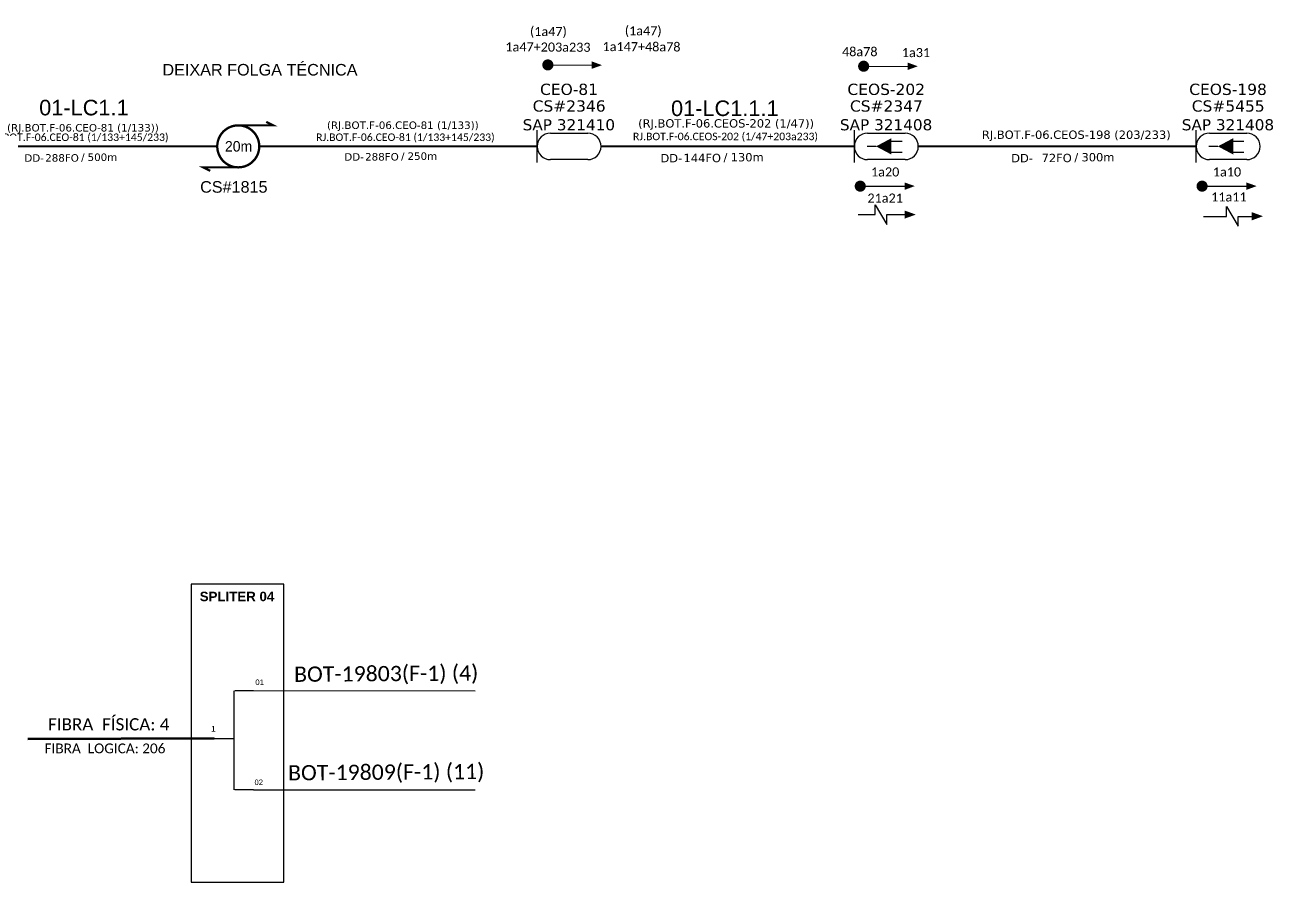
# Model space of a CAD drawing. Header units: millimetres. Extents: x 8922 to 9587, y -3060 to -2269.
# Drawn here: x 9271 to 9495.5, y -2449.8 to -2295.4 of the extents above; entities that cross this region are included whole.
import ezdxf
from ezdxf.enums import TextEntityAlignment as Align

# ---------------------------------------------------------------- set-up
doc = ezdxf.new("R2010")
doc.units = ezdxf.units.MM
doc.header["$MEASUREMENT"] = 0
doc.linetypes.add('ARILSUPP', pattern=[2.98, 1.42, -0.71, 0.14, -0.71])
for name, color, linetype in [('20.4-CEOS', 1, 'Continuous'), ('20.5-CABO AÉREO', 1, 'Continuous'), ('CEO', 1, 'Continuous'), ('LC1', 3, 'Continuous'), ('SETA', 7, 'Continuous')]:
    doc.layers.add(name, color=color, linetype=linetype)
doc.layers.add('40.1-ETIQUETAS', color=1, linetype='Continuous', lineweight=20)
doc.styles.add('ARIAL', font='arial.ttf')
doc.styles.add('siredit', font='verdana.ttf')

# ---------------------------------------------------------------- blocks, each defined once
blk = doc.blocks.new('ETIQUETA_RS5F')
at = {"layer": '40.1-ETIQUETAS', "color": 0, "style": 'siredit'}
blk.add_text('/', height=1.5, dxfattribs=at).set_placement((1.55, -1.95), align=Align.MIDDLE_RIGHT)
for tag, p in [('ETIQUETA_R_PRIMARIA', (1.18, 4.1)), ('ETIQUETA_R_SECUNDARIA', (1.18, 2.1)), ('F_ATIVAS/F_MORTAS', (1.11, -4.24))]:
    blk.add_attdef(tag, text='', height=1.5, dxfattribs=at).set_placement(p, align=Align.MIDDLE_CENTER)
for tag, p in [('TIPO_CABO', (-6.62, -2.12)), ('CAP_CABO', (0.37, -2.09))]:
    blk.add_attdef(tag, text='', height=1.5, dxfattribs=at).set_placement(p, align=Align.MIDDLE_RIGHT)
blk.add_attdef('METROS', text='', height=1.5, dxfattribs=at).set_placement((2.11, -1.95), align=Align.MIDDLE_LEFT)
for tag, p in [('FUSÃO_1', (0.82, -8.39)), ('FUSÃO_2', (0.82, -10.6)), ('FUSÃO_3', (0.82, -12.93)), ('FUSÃO_4', (0.82, -15.14)), ('FUSÃO_5', (0.82, -17.16))]:
    blk.add_attdef(tag, text='', height=1.5, dxfattribs=at).set_placement(p, align=Align.CENTER)

msp = doc.modelspace()

# ---------------------------------------------------------------- linework, layer by layer
at = {"color": 7, "linetype": 'Continuous'}
for p, q in [((9308.55, -2415.32), (9308.55, -2433.18)), ((9312.11, -2415.31), (9308.72, -2415.31)), ((9305.03, -2423.93), (9308.54, -2423.93)), ((9312.11, -2433.18), (9308.72, -2433.18))]:
    msp.add_line(p, q, dxfattribs=at)
at = {"color": 10, "linetype": 'Continuous'}
for p, q in [((9312.11, -2415.29), (9351.98, -2415.31)), ((9312.11, -2433.17), (9351.98, -2433.18))]:
    msp.add_line(p, q, dxfattribs=at)
at = {"color": 1, "linetype": 'Continuous', "lineweight": 60}
msp.add_line((9305.03, -2423.93), (9271.52, -2424.04), dxfattribs=at)
at = {"color": 7, "const_width": 1}
for points in [[(9364.55, -2302.64, 1), (9365.55, -2302.65, 1)], [(9421.37, -2302.88, 1), (9422.37, -2302.89, 1)], [(9420.76, -2324.48, 1), (9421.76, -2324.47, 1)], [(9482.26, -2324.48, 1), (9483.26, -2324.47, 1)]]:
    msp.add_lwpolyline(points, format="xyb", close=True, dxfattribs=at)
at = {"color": 5, "const_width": 0.394}
for points in [[(9309.35, -2313.53), (9315.65, -2313.53), (9314.39, -2312.9)], [(9309.35, -2321.09), (9303.05, -2321.09), (9304.31, -2321.72)]]:
    msp.add_lwpolyline(points, dxfattribs=at)
at = {"color": 5, "const_width": 0.42}
msp.add_lwpolyline([(9309.35, -2313.53, 1.000012), (9309.35, -2321.09, 0.999978)], format="xyb", close=True, dxfattribs=at)
at = {"color": 7}
for points in [[(9421.26, -2324.47), (9429.24, -2324.47)], [(9482.76, -2324.47), (9490.74, -2324.47)], [(9423.94, -2329.59), (9423.94, -2327.82), (9426.05, -2331.35), (9426.05, -2329.59)], [(9487.16, -2329.91), (9487.16, -2328.14), (9489.27, -2331.67), (9489.27, -2329.91)]]:
    msp.add_lwpolyline(points, dxfattribs=at)
msp.add_lwpolyline([(9300.87, -2449.77), (9317.52, -2449.77), (9317.52, -2396.11), (9300.87, -2396.11)], close=True, dxfattribs=at)
at = {"layer": '20.4-CEOS', "color": 5}
for p, q in [((9365.52, -2314.92), (9372.23, -2314.92)), ((9422.59, -2314.92), (9429.31, -2314.92)), ((9372.23, -2319.7), (9365.52, -2319.7)), ((9429.31, -2319.7), (9422.59, -2319.7))]:
    msp.add_line(p, q, dxfattribs=at)
at = {"layer": '20.4-CEOS', "color": 1}
for p, q in [((9484.09, -2314.92), (9490.81, -2314.92)), ((9490.81, -2319.7), (9484.09, -2319.7))]:
    msp.add_line(p, q, dxfattribs=at)
at = {"layer": '20.4-CEOS', "color": 5}
for points in [[(9363.13, -2320.2), (9363.13, -2314.42)], [(9420.2, -2320.2), (9420.2, -2314.42)], [(9424.1, -2317.31), (9422.48, -2317.31)], [(9426.75, -2316.36), (9428.78, -2316.36)], [(9426.75, -2318.35), (9428.78, -2318.35)]]:
    msp.add_lwpolyline(points, dxfattribs=at)
at = {"layer": '20.4-CEOS', "color": 1}
for points in [[(9481.7, -2320.2), (9481.7, -2314.42)], [(9485.6, -2317.31), (9483.98, -2317.31)], [(9488.25, -2316.36), (9490.28, -2316.36)], [(9488.25, -2318.35), (9490.28, -2318.35)]]:
    msp.add_lwpolyline(points, dxfattribs=at)
at = {"layer": '20.4-CEOS', "color": 5}
msp.add_lwpolyline([(9424.1, -2317.31, 0, 2.95, 0), (9426.87, -2317.31, 2.95, 2.95, 0)], format="xyseb", dxfattribs=at)
at = {"layer": '20.4-CEOS', "color": 1}
msp.add_lwpolyline([(9485.6, -2317.31, 0, 2.95, 0), (9488.37, -2317.31, 2.95, 2.95, 0)], format="xyseb", dxfattribs=at)
at = {"layer": '20.4-CEOS', "color": 5}
for centre, start, end in [((9365.52, -2317.31), 90, 270), ((9372.23, -2317.31), 270, 90), ((9422.59, -2317.31), 90, 270), ((9429.31, -2317.31), 270, 90)]:
    msp.add_arc(centre, 2.39, start, end, dxfattribs=at)
at = {"layer": '20.4-CEOS', "color": 1}
for centre, start, end in [((9484.09, -2317.31), 90, 270), ((9490.81, -2317.31), 270, 90)]:
    msp.add_arc(centre, 2.39, start, end, dxfattribs=at)
at = {"layer": '20.5-CABO AÉREO', "color": 5, "ltscale": 8, "const_width": 0.4}
for points in [[(9255.57, -2317.31), (9305.57, -2317.31)], [(9313.13, -2317.31), (9363.13, -2317.31)], [(9374.63, -2317.31), (9420.2, -2317.31)]]:
    msp.add_lwpolyline(points, dxfattribs=at)
at = {"layer": '20.5-CABO AÉREO', "color": 1, "ltscale": 8, "const_width": 0.4}
msp.add_lwpolyline([(9431.7, -2317.31), (9481.7, -2317.31)], dxfattribs=at)
at = {"layer": 'SETA', "color": 7}
for points in [[(9365.05, -2302.65), (9373.65, -2302.7)], [(9421.87, -2302.89), (9430.47, -2302.91)], [(9420.88, -2329.59), (9423.94, -2329.59)], [(9426.05, -2329.59), (9429.24, -2329.59)], [(9483.01, -2329.91), (9487.16, -2329.91)], [(9489.27, -2329.91), (9492.47, -2329.91)]]:
    msp.add_lwpolyline(points, dxfattribs=at)
for points in [[(9372.96, -2302.01), (9374.79, -2302.69), (9372.96, -2303.35)], [(9429.78, -2302.22), (9431.61, -2302.89), (9429.78, -2303.56)], [(9429.24, -2323.81), (9431.08, -2324.46), (9429.25, -2325.14)], [(9490.74, -2323.81), (9492.58, -2324.46), (9490.75, -2325.14)], [(9429.24, -2328.86), (9431.26, -2329.59), (9429.24, -2330.32)], [(9491.71, -2329.16), (9493.72, -2329.89), (9491.71, -2330.63)]]:
    msp.add_solid(points, dxfattribs=at)

# ---------------------------------------------------------------- block references
at = {"layer": '40.1-ETIQUETAS', "color": 5}
ref = msp.add_blockref('ETIQUETA_RS5F', (9337.87, -2317.31), dxfattribs=dict(at, xscale=0.8999999999996362, yscale=0.900000000000091, zscale=0.9))
ref.add_attrib('ETIQUETA_R_SECUNDARIA', '(RJ.BOT.F-06.CEO-81 (1/133))', dxfattribs={"color": 0, "height": 1.35, "style": 'siredit'}).set_placement((9338.96, -2313.5), align=Align.MIDDLE_CENTER)
ref.add_attrib('TIPO_CABO', 'DD-', dxfattribs={"color": 0, "height": 1.35, "style": 'siredit'}).set_placement((9331.95, -2319.21), align=Align.MIDDLE_RIGHT)
ref.add_attrib('CAP_CABO', '288FO', dxfattribs={"color": 0, "height": 1.35, "style": 'siredit'}).set_placement((9338.23, -2319.19), align=Align.MIDDLE_RIGHT)
ref.add_attrib('METROS', '250m', dxfattribs={"color": 0, "height": 1.35, "style": 'siredit'}).set_placement((9339.8, -2319.07), align=Align.MIDDLE_LEFT)
ref = msp.add_blockref('ETIQUETA_RS5F', (9395.8, -2317.31), dxfattribs=at)
ref.add_attrib('ETIQUETA_R_SECUNDARIA', '(RJ.BOT.F-06.CEOS-202 (1/47))', dxfattribs={"color": 0, "height": 1.5, "style": 'siredit'}).set_placement((9397.12, -2313.17), align=Align.MIDDLE_CENTER)
ref.add_attrib('TIPO_CABO', 'DD-', dxfattribs={"color": 0, "height": 1.5, "style": 'siredit'}).set_placement((9389.22, -2319.43), align=Align.MIDDLE_RIGHT)
ref.add_attrib('CAP_CABO', '144FO', dxfattribs={"color": 0, "height": 1.5, "style": 'siredit'}).set_placement((9396.2, -2319.4), align=Align.MIDDLE_RIGHT)
ref.add_attrib('METROS', '130m', dxfattribs={"color": 0, "height": 1.5, "style": 'siredit'}).set_placement((9397.95, -2319.26), align=Align.MIDDLE_LEFT)
ref = msp.add_blockref('ETIQUETA_RS5F', (9280.31, -2317.51), dxfattribs=dict(at, xscale=0.8999999999996362, yscale=0.900000000000091, zscale=0.9))
ref.add_attrib('ETIQUETA_R_SECUNDARIA', '(RJ.BOT.F-06.CEO-81 (1/133))', dxfattribs={"color": 0, "height": 1.35, "style": 'siredit'}).set_placement((9281.4, -2313.96), align=Align.MIDDLE_CENTER)
ref.add_attrib('TIPO_CABO', 'DD-', dxfattribs={"color": 0, "height": 1.35, "style": 'siredit'}).set_placement((9274.39, -2319.41), align=Align.MIDDLE_RIGHT)
ref.add_attrib('CAP_CABO', '288FO', dxfattribs={"color": 0, "height": 1.35, "style": 'siredit'}).set_placement((9280.67, -2319.39), align=Align.MIDDLE_RIGHT)
ref.add_attrib('METROS', '500m', dxfattribs={"color": 0, "height": 1.35, "style": 'siredit'}).set_placement((9282.24, -2319.26), align=Align.MIDDLE_LEFT)
at = {"layer": '40.1-ETIQUETAS', "color": 7}
ref = msp.add_blockref('ETIQUETA_RS5F', (9458.92, -2317.31), dxfattribs=at)
ref.add_attrib('ETIQUETA_R_SECUNDARIA', 'RJ.BOT.F-06.CEOS-198 (203/233)', dxfattribs={"color": 0, "height": 1.5, "style": 'siredit'}).set_placement((9460.13, -2315.21), align=Align.MIDDLE_CENTER)
ref.add_attrib('TIPO_CABO', 'DD-', dxfattribs={"color": 0, "height": 1.5, "style": 'siredit'}).set_placement((9452.33, -2319.43), align=Align.MIDDLE_RIGHT)
ref.add_attrib('CAP_CABO', '72FO', dxfattribs={"color": 0, "height": 1.5, "style": 'siredit'}).set_placement((9459.31, -2319.4), align=Align.MIDDLE_RIGHT)
ref.add_attrib('METROS', '300m', dxfattribs={"color": 0, "height": 1.5, "style": 'siredit'}).set_placement((9461.06, -2319.26), align=Align.MIDDLE_LEFT)

# ---------------------------------------------------------------- texts
at = {"color": 7, "style": 'ARIAL'}
for s, height, p in [('DEIXAR FOLGA TÉCNICA', 2.0835, (9295.71, -2304.55)), ('CS#1815', 2.083, (9302.49, -2325.65))]:
    msp.add_text(s, height=height, rotation=359.9867, dxfattribs=at).set_placement(p)
at = {"color": 7}
msp.add_text('20m', height=1.89, dxfattribs=at).set_placement((9306.95, -2318.25))
at = {"attachment_point": 5}
for s, insert, char_height, width in [('{\\fArial|b1|i0|c0|p34;\\C1;SPLITER 04}', (9309.12, -2398.36), 1.7107, 16.0169), ('\\C7;\\fArial|b0|i0;\\H0.578704x;01 ', (9313.19, -2413.8), 1.7107, 3.3302), ('{\\fCalibri|b0|i0|c0|p34;\\C7;FIBRA  FÍSICA: 4}', (9286.04, -2421.38), 2.2027, 33.302), ('\\C7;\\fArial|b0|i0|;\\H1.0273588255048;1', (9304.87, -2422.17), 1.7107, 1.6944), ('{\\fCalibri|b0|i0|c0|p34;\\C7;FIBRA  LOGICA: 206}', (9285.37, -2425.71), 1.7623, 33.302), ('\\C7;\\fArial|b0|i0;\\H0.578704x;02 ', (9313.04, -2431.81), 1.7107, 3.6214)]:
    msp.add_mtext(s, dxfattribs=dict(at, insert=insert, char_height=char_height, width=width))
at = {"char_height": 2.7432, "width": 66.7441, "attachment_point": 5, "rotation": 0.4195}
for s, insert in [('{\\fCalibri|b0|i0|c0|p34;\\C7;BOT-19803(F-1) (4)}', (9335.97, -2412.53)), ('{\\fCalibri|b0|i0|c0|p34;\\C7;BOT-19809(F-1) (11)}', (9335.97, -2430.27))]:
    msp.add_mtext(s, dxfattribs=dict(at, insert=insert))
at = {"layer": '20.4-CEOS', "color": 7, "style": 'siredit'}
for s, height, p in [('CS#2346', 2.028, (9368.88, -2310.04)), ('CS#2347', 2.028, (9425.96, -2310.04)), ('CS#5455', 2.028, (9487.46, -2310.04)), ('SAP 321410', 2, (9368.83, -2313.42)), ('SAP 321408', 2, (9425.91, -2313.42)), ('SAP 321408', 2, (9487.41, -2313.42))]:
    msp.add_text(s, height=height, dxfattribs=at).set_placement(p, align=Align.MIDDLE_CENTER)
at = {"layer": '40.1-ETIQUETAS', "color": 5, "char_height": 1.633, "width": 27.8947, "attachment_point": 5, "rotation": 359.6884, "style": 'ARIAL'}
for insert in [(9365.15, -2296.81), (9382.21, -2296.68)]:
    msp.add_mtext('{\\fCalibri|b0|i0|c0|p34;(1a47)}', dxfattribs=dict(at, insert=insert))
at = {"layer": '40.1-ETIQUETAS', "color": 7, "char_height": 1.633, "width": 27.8947, "attachment_point": 5, "style": 'ARIAL'}
for s, insert, rotation in [('{\\fCalibri|b0|i0|c0|p34;\\C0;1a47+\\C1;203a233}', (9365.07, -2299.44), 359.6884), ('{\\fCalibri|b0|i0|c0|p34;\\C0;1a147\\C1;+48a78}', (9381.9, -2299.38), 359.6884), ('{\\fCalibri|b0|i0|c0|p34;48a78}', (9421.17, -2300.27), 359.9139), ('{\\fCalibri|b0|i0|c0|p34;1a31}', (9431.28, -2300.43), 359.9139)]:
    msp.add_mtext(s, dxfattribs=dict(at, insert=insert, rotation=rotation))
at = {"layer": '40.1-ETIQUETAS', "color": 0, "char_height": 1.35, "width": 33.7679, "attachment_point": 1, "style": 'siredit'}
for s, insert in [('{\\fCalibri|b0|i0|c0|p34;\\C1;RJ.BOT.F-06.CEO-81 (1/133+145/233)}', (9264.68, -2314.99)), ('{\\fCalibri|b0|i0|c0|p34;\\C1;RJ.BOT.F-06.CEO-81 (1/133+145/233)}', (9323.36, -2314.99)), ('{\\fCalibri|b0|i0|c0|p34;\\C1;RJ.BOT.F-06.CEOS-202 (1/47+203a233)}', (9380.37, -2314.85))]:
    msp.add_mtext(s, dxfattribs=dict(at, insert=insert))
at = {"layer": '40.1-ETIQUETAS', "color": 7, "char_height": 1.633, "width": 27.8947, "attachment_point": 5, "style": 'ARIAL'}
for s, insert in [('{\\fCalibri|b0|i0|c0|p34;1a20}', (9425.74, -2321.92)), ('{\\fCalibri|b0|i0|c0|p34;1a10}', (9487.24, -2321.92)), ('{\\fCalibri|b0|i0|c0|p34;21a21}', (9425.74, -2326.63)), ('{\\fCalibri|b0|i0|c0|p34;11a11}', (9487.58, -2326.42))]:
    msp.add_mtext(s, dxfattribs=dict(at, insert=insert))
at = {"layer": 'CEO', "color": 7, "style": 'siredit'}
for s, p in [('CEO-81', (9368.86, -2307.04)), ('CEOS-202', (9425.93, -2307.04)), ('CEOS-198', (9487.43, -2307.04))]:
    msp.add_text(s, height=2.028, dxfattribs=at).set_placement(p, align=Align.MIDDLE_CENTER)
at = {"layer": 'LC1', "color": 7, "linetype": 'ARILSUPP', "style": 'ARIAL'}
for s, p in [('01-LC1.1', (9281.58, -2310.33)), ('01-LC1.1.1', (9396.89, -2310.45))]:
    msp.add_text(s, height=2.8, dxfattribs=at).set_placement(p, align=Align.MIDDLE_CENTER)

doc.saveas('drawing.dxf')
